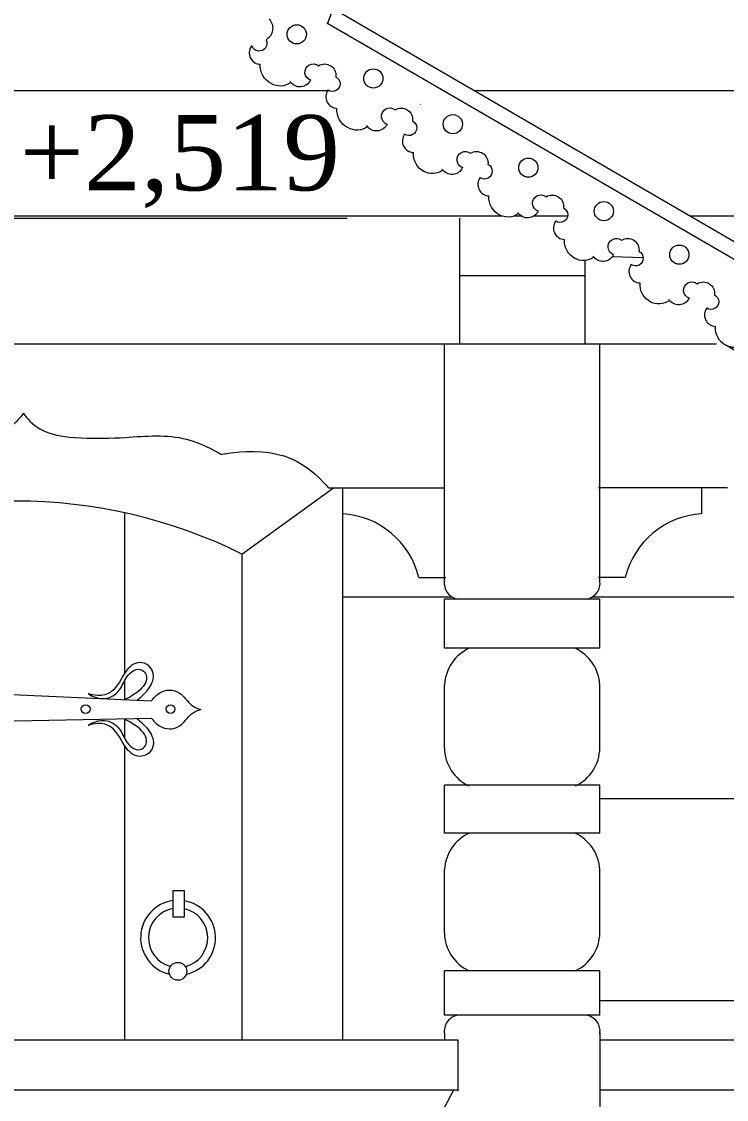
# Model space of a CAD drawing. Header units: millimetres. Extents: x 2399 to 111977, y 1313 to 59551.
# Drawn here: x 15557 to 16959, y 32782 to 34928 of the extents above; entities that cross this region are included whole.
import ezdxf

# ---------------------------------------------------------------- set-up
doc = ezdxf.new("R2010")
doc.units = ezdxf.units.MM
doc.layers.add('dim Level', color=7, linetype='Continuous', lineweight=13)
doc.layers.add('main line', color=7, linetype='Continuous', lineweight=13)
doc.layers.add('hatch1', color=7, linetype='Continuous', lineweight=20, true_color=0x6a6a6a)
doc.styles.add('СГЕНЕРИР_СТИЛЬ_1', font='georgia.ttf')

msp = doc.modelspace()

# ---------------------------------------------------------------- linework, layer by layer
at = {"layer": 'dim Level', "color": 7, "linetype": 'Continuous', "lineweight": 13}
msp.add_line((15452.9536, 34536.9612), (16204.5911, 34536.9612), dxfattribs=at)
at = {"layer": 'hatch1', "color": 251, "linetype": 'Continuous', "lineweight": 20, "true_color": 0x6a6a6a}
for p, q in [((15995.2827, 33868.1024), (16177.2605, 33999.7568)), ((16195.2827, 33999.7568), (16195.2827, 32901.1482)), ((15761.6969, 33950.1913), (15761.6969, 33630.5934)), ((15995.2827, 33868.1024), (15995.2827, 32901.1482)), ((16413.9588, 33782.3665), (16195.2827, 33782.3665)), ((17789.3758, 33782.3665), (16691.6785, 33782.3665)), ((15103.9781, 33607.7185), (15815.3976, 33576.207)), ((15761.6969, 33616.0694), (15761.6969, 33578.5856)), ((15103.9781, 33528.5627), (15815.3976, 33541.1302)), ((15761.6969, 33540.1815), (15761.6969, 33501.2677)), ((15761.6969, 33486.7438), (15761.6969, 32901.1482)), ((17816.3811, 33380.5109), (16707.3749, 33380.5109)), ((15858.1842, 33144.9632), (15858.1842, 33198.1951)), ((15858.1842, 33198.1951), (15879.8972, 33198.1951)), ((15879.8972, 33198.1951), (15879.8972, 33144.9632)), ((15879.8972, 33144.9632), (15858.1842, 33144.9632)), ((17816.3811, 32978.6595), (16707.3749, 32978.6595))]:
    msp.add_line(p, q, dxfattribs=at)
for centre, radius in [((15684.1341, 33559.4268), 8.701), ((15853.0018, 33559.4268), 8.701), ((15867.6946, 33037.4011), 17.6801)]:
    msp.add_circle(centre, radius, dxfattribs=at)
for centre, radius, start, end in [((15545.2827, 32960.9995), 1012.5886, 63.6146861, 116.3853139), ((15868.1021, 33104.1935), 74.5512, 97.6450022, 256.7234119), ((15868.1021, 33104.1935), 74.5512, 282.5775161, 80.8967052), ((15868.1021, 33104.1935), 58.9749, 99.6815305, 255.1356987), ((15868.1021, 33104.1935), 58.9749, 284.1652293, 78.4629218)]:
    msp.add_arc(centre, radius, start, end, dxfattribs=at)
for points, knots in [([(15786.8931, 33577.4696), (15786.8931, 33577.4696), (15800.1368, 33587.1033), (15809.5477, 33600.1241), (15816.4302, 33609.6467), (15821.1653, 33620.9879), (15818.1387, 33632.1862), (15814.2999, 33646.3896), (15799.5253, 33654.9614), (15785.3149, 33651.137), (15774.9249, 33648.3408), (15767.6224, 33639.734), (15761.6969, 33630.5934), (15752.0213, 33615.6679), (15744.8134, 33598.2627), (15729.0785, 33590.5634), (15710.6749, 33581.5583), (15689.0738, 33590.159), (15689.0738, 33590.159)], [0, 0, 0, 0, 1, 1, 1, 2, 2, 2, 3, 3, 3, 4, 4, 4, 5, 5, 5, 6, 6, 6, 6]), ([(15689.0738, 33590.159), (15689.0738, 33590.159), (15704.2783, 33579.223), (15721.4099, 33580.3701), (15733.454, 33581.1765), (15744.157, 33587.875), (15751.311, 33597.6335), (15757.2474, 33605.731), (15760.4983, 33615.4798), (15766.332, 33623.6506), (15773.8719, 33634.2112), (15786.017, 33642.9126), (15796.9072, 33636.9078), (15800.4954, 33634.9293), (15803.1265, 33631.7029), (15804.4628, 33627.825), (15808.2042, 33616.9669), (15800.9621, 33606.0866), (15792.4426, 33597.9464), (15779.2312, 33585.3231), (15761.6969, 33578.5856), (15761.6969, 33578.5856)], [0, 0, 0, 0, 1, 1, 1, 2, 2, 2, 3, 3, 3, 4, 4, 4, 5, 5, 5, 6, 6, 6, 7, 7, 7, 7]), ([(15815.3976, 33576.207), (15815.3976, 33576.207), (15821.7727, 33585.6489), (15831.1672, 33591.4271), (15843.4175, 33598.9619), (15859.1018, 33599.3738), (15871.0471, 33591.4271), (15880.4676, 33585.1601), (15885.9651, 33574.5624), (15894.9039, 33567.5704), (15902.9164, 33561.3029), (15913.0635, 33558.6686), (15913.0635, 33558.6686)], [0, 0, 0, 0, 1, 1, 1, 2, 2, 2, 3, 3, 3, 4, 4, 4, 4]), ([(15815.3976, 33541.1302), (15815.3976, 33541.1302), (15821.7727, 33531.6883), (15831.1672, 33525.9101), (15843.4175, 33518.3752), (15859.1018, 33517.9633), (15871.0471, 33525.9101), (15880.4676, 33532.1771), (15885.9651, 33542.7748), (15894.9039, 33549.7668), (15902.9164, 33556.0343), (15913.0635, 33558.6686), (15913.0635, 33558.6686)], [0, 0, 0, 0, 1, 1, 1, 2, 2, 2, 3, 3, 3, 4, 4, 4, 4]), ([(15786.8931, 33539.8676), (15786.8931, 33539.8676), (15800.1368, 33530.2339), (15809.5477, 33517.213), (15816.4302, 33507.6904), (15821.1653, 33496.3493), (15818.1387, 33485.151), (15814.2999, 33470.9476), (15799.5253, 33462.3758), (15785.3149, 33466.2002), (15774.9249, 33468.9963), (15767.6224, 33477.6031), (15761.6969, 33486.7438), (15752.0213, 33501.6693), (15744.8134, 33519.0744), (15729.0785, 33526.7737), (15710.6749, 33535.7789), (15689.0738, 33527.1782), (15689.0738, 33527.1782)], [0, 0, 0, 0, 1, 1, 1, 2, 2, 2, 3, 3, 3, 4, 4, 4, 5, 5, 5, 6, 6, 6, 6]), ([(15689.0738, 33527.1782), (15689.0738, 33527.1782), (15704.2783, 33538.1142), (15721.4099, 33536.9671), (15733.454, 33536.1606), (15744.157, 33529.4622), (15751.311, 33519.7037), (15757.2474, 33511.6062), (15760.4983, 33501.8574), (15766.332, 33493.6865), (15773.8719, 33483.1259), (15786.017, 33474.4245), (15796.9072, 33480.4294), (15800.4954, 33482.4079), (15803.1265, 33485.6342), (15804.4628, 33489.5121), (15808.2042, 33500.3703), (15800.9621, 33511.2506), (15792.4426, 33519.3908), (15779.2312, 33532.0141), (15761.6969, 33538.7516), (15761.6969, 33538.7516)], [0, 0, 0, 0, 1, 1, 1, 2, 2, 2, 3, 3, 3, 4, 4, 4, 5, 5, 5, 6, 6, 6, 7, 7, 7, 7])]:
    msp.add_open_spline(points, degree=3, knots=knots, dxfattribs=at)
at = {"layer": 'main line', "color": 7, "linetype": 'Continuous', "lineweight": 13}
for p, q in [((16165.9422, 34924.9531), (16324.3745, 35357.6084)), ((16176.6043, 34954.0695), (18837.0561, 33408.5828)), ((16163.8388, 34925.812), (19037.4996, 33256.4697)), ((16035.1664, 34823.0272), (16035.3388, 34822.9432)), ((14923.9625, 34791.1796), (16166.6029, 34791.1796)), ((16457.0084, 34791.1796), (17964.8407, 34791.1796)), ((14447.212, 34541.1796), (16512.226, 34541.1796)), ((16427.8186, 34536.9612), (16427.8186, 34286.9612)), ((16536.4969, 34541.1796), (16550.7786, 34541.1796)), ((16576.2102, 34541.1796), (16643.3534, 34541.1796)), ((16887.3667, 34541.1796), (17931.2349, 34541.1796)), ((16677.8186, 34452.6131), (16677.8186, 34286.9612)), ((16732.2796, 34460.2278), (16793.718, 34458.7444)), ((16427.8186, 34422.4716), (16677.8186, 34422.4716)), ((14151.2202, 34286.9612), (16939.3452, 34286.9612)), ((16398.2136, 33812.8368), (16398.2136, 34286.9612)), ((16707.3261, 33812.8368), (16707.3261, 34286.9612)), ((18208.4997, 33529.5245), (16959.3753, 34283.0751)), ((16195.2827, 33999.7568), (16195.2827, 33948.2269)), ((16961.7579, 33999.7568), (16704.5377, 33999.7568)), ((16909.8912, 33999.7568), (16909.8912, 33948.2269)), ((16347.1409, 33821.7053), (16400.6362, 33821.7053)), ((16758.033, 33821.7053), (16704.5377, 33821.7053)), ((16398.2624, 33680.454), (16398.2624, 33778.3691)), ((16707.3749, 33778.3691), (16398.2624, 33778.3691)), ((16707.3749, 33680.454), (16707.3749, 33778.3691)), ((16707.3749, 33680.454), (16398.2624, 33680.454)), ((16398.2624, 33482.1125), (16398.2624, 33607.9074)), ((16398.2624, 33482.1125), (16398.2624, 33607.9074)), ((16707.3749, 33482.1125), (16707.3749, 33607.9074)), ((16707.3749, 33408.2241), (16398.2624, 33408.2241)), ((16398.2624, 33312.5418), (16398.2624, 33408.2241)), ((16707.3749, 33312.5418), (16707.3749, 33408.2241)), ((16707.3749, 33312.5418), (16398.2624, 33312.5418)), ((16398.2624, 33114.2002), (16398.2624, 33239.9951)), ((16398.2624, 33114.2002), (16398.2624, 33239.9951)), ((16707.3749, 33114.2002), (16707.3749, 33239.9951)), ((16398.2624, 32949.9563), (16398.2624, 33038.6296)), ((16707.3749, 33038.6296), (16398.2624, 33038.6296)), ((16707.3749, 32949.9563), (16707.3749, 33038.6296)), ((16707.3749, 32949.9563), (16398.2624, 32949.9563)), ((14664.4829, 32901.1482), (16424.568, 32901.1482)), ((16398.2624, 32913.0164), (16398.2624, 32901.1482)), ((16424.568, 32901.1482), (16424.568, 32798.8964)), ((16707.6765, 32915.4543), (16707.6765, 32763.1553)), ((16707.6765, 32901.1482), (18208.4997, 32901.1482)), ((14664.4829, 32801.1482), (16424.568, 32801.1482)), ((16398.2624, 32766.1082), (16417.0217, 32801.1482)), ((16707.6765, 32801.2773), (18210.8226, 32801.2773))]:
    msp.add_line(p, q, dxfattribs=at)
at = {"layer": 'main line', "color": 7, "linetype": 'Continuous', "lineweight": 13, "flags": 128}
for points in [[(16049.1307, 34933.4223, -0.481155446), (16043.0812, 34891.9329, -1.043553113), (16015.2177, 34878.9919)], [(16014.7891, 34879.1103, -0.01131157), (16014.2045, 34879.4873, 0.443224428), (16020.8931, 34846.3011)], [(16014.7891, 34879.1103, -0.01131157), (16014.2045, 34879.4873, 0.443224428), (16020.8931, 34846.3011)], [(16014.7891, 34879.1103, -0.01131157), (16014.2045, 34879.4873, 0.443224428), (16020.8931, 34846.3011)], [(16014.7891, 34879.1103, -0.01131157), (16014.2045, 34879.4873, 0.443224428), (16020.8931, 34846.3011)], [(16014.7891, 34879.1103, -0.01131157), (16014.2045, 34879.4873, 0.443224428), (16020.8931, 34846.3011)], [(16014.7891, 34879.1103, -0.01131157), (16014.2045, 34879.4873, 0.443224428), (16020.8931, 34846.3011)], [(16013.1666, 34880.0851, 0.017938026), (16014.06, 34879.2892)], [(16013.1666, 34880.0851, 0.017938026), (16014.06, 34879.2892)], [(16013.1666, 34880.0851, 0.017938026), (16014.06, 34879.2892)], [(16013.1666, 34880.0851, 0.017938026), (16014.06, 34879.2892)], [(16013.1666, 34880.0851, 0.017938026), (16014.06, 34879.2892)], [(16013.1666, 34880.0851, 0.017938026), (16014.06, 34879.2892)], [(16043.0812, 34891.9329, -1.043553113), (16015.2177, 34878.9919)], [(16043.0812, 34891.9329, -1.043553113), (16015.2177, 34878.9919)], [(16043.0812, 34891.9329, -1.043553113), (16015.2177, 34878.9919)], [(16043.0812, 34891.9329, -1.043553113), (16015.2177, 34878.9919)], [(16043.0812, 34891.9329, -1.043553113), (16015.2177, 34878.9919)], [(16020.8931, 34846.3011, 0.126150952), (16031.7782, 34843.094)], [(16020.8931, 34846.3011, 0.126150952), (16031.7782, 34843.094)], [(16020.8931, 34846.3011, 0.126150952), (16031.7782, 34843.094)], [(16020.8931, 34846.3011, 0.126150952), (16031.7782, 34843.094)], [(16020.8931, 34846.3011, 0.126150952), (16031.7782, 34843.094)], [(16020.8931, 34846.3011, 0.126150952), (16031.7782, 34843.094)], [(16053.4935, 34804.8031, -0.304535594), (16031.7782, 34843.094)], [(16053.4935, 34804.8031, -0.304535594), (16031.7782, 34843.094)], [(16053.4935, 34804.8031, -0.304535594), (16031.7782, 34843.094)], [(16053.4935, 34804.8031, -0.304535594), (16031.7782, 34843.094)], [(16053.4935, 34804.8031, -0.304535594), (16031.7782, 34843.094)], [(16053.4935, 34804.8031, -0.304535594), (16031.7782, 34843.094)], [(16132.5483, 34811.3292, -1.219803903), (16147.6196, 34840.3638, -0.63216014), (16182.1199, 34818.1879, -1.067465283), (16166.6029, 34791.7159, 0.60309642), (16184.1766, 34755.3226)], [(16132.5483, 34811.3292, -1.219803903), (16147.6196, 34840.3638, -0.63216014), (16182.1199, 34818.1879, -1.067465283), (16166.6029, 34791.7159, 0.60309642), (16184.1766, 34755.3226)], [(16132.5483, 34811.3292, -1.219803903), (16147.6196, 34840.3638, -0.63216014), (16182.1199, 34818.1879, -1.067465283), (16166.6029, 34791.7159, 0.60309642), (16184.1766, 34755.3226)], [(16132.5483, 34811.3292, -1.219803903), (16147.6196, 34840.3638, -0.63216014), (16182.1199, 34818.1879, -1.067465283), (16166.6029, 34791.7159, 0.60309642), (16184.1766, 34755.3226)], [(16132.5483, 34811.3292, -1.219803903), (16147.6196, 34840.3638, -0.63216014), (16182.1199, 34818.1879, -1.067465283), (16166.6029, 34791.7159, 0.60309642), (16184.1766, 34755.3226)], [(16132.5483, 34811.3292, -1.219803903), (16147.6196, 34840.3638, -0.63216014), (16182.1199, 34818.1879, -1.067465283), (16166.6029, 34791.7159, 0.60309642), (16184.1766, 34755.3226)], [(16092.5531, 34806.9551, -0.304535594), (16053.4935, 34804.8031)], [(16092.5531, 34806.9551, -0.304535594), (16053.4935, 34804.8031)], [(16092.5531, 34806.9551, -0.304535594), (16053.4935, 34804.8031)], [(16092.5531, 34806.9551, -0.304535594), (16053.4935, 34804.8031)], [(16092.5531, 34806.9551, -0.304535594), (16053.4935, 34804.8031)], [(16092.5531, 34806.9551, -0.304535594), (16053.4935, 34804.8031)], [(16131.5104, 34811.9269, -0.60309642), (16091.2124, 34808.8638)], [(16131.5104, 34811.9269, -0.60309642), (16091.2124, 34808.8638)], [(16131.5104, 34811.9269, -0.60309642), (16091.2124, 34808.8638)], [(16131.5104, 34811.9269, -0.60309642), (16091.2124, 34808.8638)], [(16131.5104, 34811.9269, -0.60309642), (16091.2124, 34808.8638)], [(16131.5104, 34811.9269, -0.60309642), (16091.2124, 34808.8638)], [(16165.565, 34792.3137, 0.017938026), (16166.4584, 34791.5178)], [(16165.565, 34792.3137, 0.017938026), (16166.4584, 34791.5178)], [(16165.565, 34792.3137, 0.017938026), (16166.4584, 34791.5178)], [(16165.565, 34792.3137, 0.017938026), (16166.4584, 34791.5178)], [(16165.565, 34792.3137, 0.017938026), (16166.4584, 34791.5178)], [(16165.565, 34792.3137, 0.017938026), (16166.4584, 34791.5178)], [(16205.8919, 34717.0317, -0.304535594), (16184.1766, 34755.3226)], [(16205.8919, 34717.0317, -0.304535594), (16184.1766, 34755.3226)], [(16205.8919, 34717.0317, -0.304535594), (16184.1766, 34755.3226)], [(16205.8919, 34717.0317, -0.304535594), (16184.1766, 34755.3226)], [(16205.8919, 34717.0317, -0.304535594), (16184.1766, 34755.3226)], [(16205.8919, 34717.0317, -0.304535594), (16184.1766, 34755.3226)], [(16284.9467, 34723.5578, -1.219803903), (16300.018, 34752.5924, -0.63216014), (16334.5183, 34730.4165, -1.067465283), (16319.0013, 34703.9445, 0.60309642), (16336.575, 34667.5511)], [(16284.9467, 34723.5578, -1.219803903), (16300.018, 34752.5924, -0.63216014), (16334.5183, 34730.4165, -1.067465283), (16319.0013, 34703.9445, 0.60309642), (16336.575, 34667.5511)], [(16284.9467, 34723.5578, -1.219803903), (16300.018, 34752.5924, -0.63216014), (16334.5183, 34730.4165, -1.067465283), (16319.0013, 34703.9445, 0.60309642), (16336.575, 34667.5511)], [(16284.9467, 34723.5578, -1.219803903), (16300.018, 34752.5924, -0.63216014), (16334.5183, 34730.4165, -1.067465283), (16319.0013, 34703.9445, 0.60309642), (16336.575, 34667.5511)], [(16284.9467, 34723.5578, -1.219803903), (16300.018, 34752.5924, -0.63216014), (16334.5183, 34730.4165, -1.067465283), (16319.0013, 34703.9445, 0.60309642), (16336.575, 34667.5511)], [(16284.9467, 34723.5578, -1.219803903), (16300.018, 34752.5924, -0.63216014), (16334.5183, 34730.4165, -1.067465283), (16319.0013, 34703.9445, 0.60309642), (16336.575, 34667.5511)], [(16350.1157, 34763.7406, 0.017938026), (16350.8569, 34762.8013)], [(16350.1157, 34763.7406, 0.017938026), (16350.8569, 34762.8013)], [(16350.1157, 34763.7406, 0.017938026), (16350.8569, 34762.8013)], [(16350.1157, 34763.7406, 0.017938026), (16350.8569, 34762.8013)], [(16350.1157, 34763.7406, 0.017938026), (16350.8569, 34762.8013)], [(16350.1157, 34763.7406, 0.017938026), (16350.8569, 34762.8013)], [(16283.9088, 34724.1555, -0.60309642), (16243.6108, 34721.0924)], [(16283.9088, 34724.1555, -0.60309642), (16243.6108, 34721.0924)], [(16283.9088, 34724.1555, -0.60309642), (16243.6108, 34721.0924)], [(16283.9088, 34724.1555, -0.60309642), (16243.6108, 34721.0924)], [(16283.9088, 34724.1555, -0.60309642), (16243.6108, 34721.0924)], [(16283.9088, 34724.1555, -0.60309642), (16243.6108, 34721.0924)], [(16244.9515, 34719.1837, -0.304535594), (16205.8919, 34717.0317)], [(16244.9515, 34719.1837, -0.304535594), (16205.8919, 34717.0317)], [(16244.9515, 34719.1837, -0.304535594), (16205.8919, 34717.0317)], [(16244.9515, 34719.1837, -0.304535594), (16205.8919, 34717.0317)], [(16244.9515, 34719.1837, -0.304535594), (16205.8919, 34717.0317)], [(16244.9515, 34719.1837, -0.304535594), (16205.8919, 34717.0317)], [(16317.9634, 34704.5423, 0.017938026), (16318.8568, 34703.7464)], [(16317.9634, 34704.5423, 0.017938026), (16318.8568, 34703.7464)], [(16317.9634, 34704.5423, 0.017938026), (16318.8568, 34703.7464)], [(16317.9634, 34704.5423, 0.017938026), (16318.8568, 34703.7464)], [(16317.9634, 34704.5423, 0.017938026), (16318.8568, 34703.7464)], [(16317.9634, 34704.5423, 0.017938026), (16318.8568, 34703.7464)], [(16358.2903, 34629.2603, -0.304535594), (16336.575, 34667.5511)], [(16358.2903, 34629.2603, -0.304535594), (16336.575, 34667.5511)], [(16358.2903, 34629.2603, -0.304535594), (16336.575, 34667.5511)], [(16358.2903, 34629.2603, -0.304535594), (16336.575, 34667.5511)], [(16358.2903, 34629.2603, -0.304535594), (16336.575, 34667.5511)], [(16358.2903, 34629.2603, -0.304535594), (16336.575, 34667.5511)], [(16435.2179, 34637.0115, -1.219803903), (16450.2892, 34666.0461, -0.63216014), (16484.7896, 34643.8702, -1.067465283), (16469.2726, 34617.3982, 0.60309642), (16486.8463, 34581.0049)], [(16435.2179, 34637.0115, -1.219803903), (16450.2892, 34666.0461, -0.63216014), (16484.7896, 34643.8702, -1.067465283), (16469.2726, 34617.3982, 0.60309642), (16486.8463, 34581.0049)], [(16435.2179, 34637.0115, -1.219803903), (16450.2892, 34666.0461, -0.63216014), (16484.7896, 34643.8702, -1.067465283), (16469.2726, 34617.3982, 0.60309642), (16486.8463, 34581.0049)], [(16435.2179, 34637.0115, -1.219803903), (16450.2892, 34666.0461, -0.63216014), (16484.7896, 34643.8702, -1.067465283), (16469.2726, 34617.3982, 0.60309642), (16486.8463, 34581.0049)], [(16435.2179, 34637.0115, -1.219803903), (16450.2892, 34666.0461, -0.63216014), (16484.7896, 34643.8702, -1.067465283), (16469.2726, 34617.3982, 0.60309642), (16486.8463, 34581.0049)], [(16435.2179, 34637.0115, -1.219803903), (16450.2892, 34666.0461, -0.63216014), (16484.7896, 34643.8702, -1.067465283), (16469.2726, 34617.3982, 0.60309642), (16486.8463, 34581.0049)], [(16434.1801, 34637.6092, -0.60309642), (16393.882, 34634.5461)], [(16434.1801, 34637.6092, -0.60309642), (16393.882, 34634.5461)], [(16434.1801, 34637.6092, -0.60309642), (16393.882, 34634.5461)], [(16434.1801, 34637.6092, -0.60309642), (16393.882, 34634.5461)], [(16434.1801, 34637.6092, -0.60309642), (16393.882, 34634.5461)], [(16434.1801, 34637.6092, -0.60309642), (16393.882, 34634.5461)], [(16395.2228, 34632.6374, -0.304535594), (16356.1631, 34630.4854)], [(16395.2228, 34632.6374, -0.304535594), (16356.1631, 34630.4854)], [(16395.2228, 34632.6374, -0.304535594), (16356.1631, 34630.4854)], [(16395.2228, 34632.6374, -0.304535594), (16356.1631, 34630.4854)], [(16395.2228, 34632.6374, -0.304535594), (16356.1631, 34630.4854)], [(16395.2228, 34632.6374, -0.304535594), (16356.1631, 34630.4854)], [(16468.2347, 34617.996, 0.017938026), (16469.128, 34617.2001)], [(16468.2347, 34617.996, 0.017938026), (16469.128, 34617.2001)], [(16468.2347, 34617.996, 0.017938026), (16469.128, 34617.2001)], [(16468.2347, 34617.996, 0.017938026), (16469.128, 34617.2001)], [(16468.2347, 34617.996, 0.017938026), (16469.128, 34617.2001)], [(16468.2347, 34617.996, 0.017938026), (16469.128, 34617.2001)], [(16508.5616, 34542.714, -0.304535594), (16486.8463, 34581.0049)], [(16508.5616, 34542.714, -0.304535594), (16486.8463, 34581.0049)], [(16508.5616, 34542.714, -0.304535594), (16486.8463, 34581.0049)], [(16508.5616, 34542.714, -0.304535594), (16486.8463, 34581.0049)], [(16508.5616, 34542.714, -0.304535594), (16486.8463, 34581.0049)], [(16508.5616, 34542.714, -0.304535594), (16486.8463, 34581.0049)], [(16585.4892, 34550.4652, -1.219803903), (16600.5605, 34579.4998, -0.63216014), (16635.0608, 34557.3239, -1.067465283), (16619.5438, 34530.8519, 0.60309642), (16637.1175, 34494.4586)], [(16585.4892, 34550.4652, -1.219803903), (16600.5605, 34579.4998, -0.63216014), (16635.0608, 34557.3239, -1.067465283), (16619.5438, 34530.8519, 0.60309642), (16637.1175, 34494.4586)], [(16585.4892, 34550.4652, -1.219803903), (16600.5605, 34579.4998, -0.63216014), (16635.0608, 34557.3239, -1.067465283), (16619.5438, 34530.8519, 0.60309642), (16637.1175, 34494.4586)], [(16585.4892, 34550.4652, -1.219803903), (16600.5605, 34579.4998, -0.63216014), (16635.0608, 34557.3239, -1.067465283), (16619.5438, 34530.8519, 0.60309642), (16637.1175, 34494.4586)], [(16585.4892, 34550.4652, -1.219803903), (16600.5605, 34579.4998, -0.63216014), (16635.0608, 34557.3239, -1.067465283), (16619.5438, 34530.8519, 0.60309642), (16637.1175, 34494.4586)], [(16585.4892, 34550.4652, -1.219803903), (16600.5605, 34579.4998, -0.63216014), (16635.0608, 34557.3239, -1.067465283), (16619.5438, 34530.8519, 0.60309642), (16637.1175, 34494.4586)], [(16584.4513, 34551.0629, -0.60309642), (16544.1533, 34547.9998)], [(16584.4513, 34551.0629, -0.60309642), (16544.1533, 34547.9998)], [(16584.4513, 34551.0629, -0.60309642), (16544.1533, 34547.9998)], [(16584.4513, 34551.0629, -0.60309642), (16544.1533, 34547.9998)], [(16584.4513, 34551.0629, -0.60309642), (16544.1533, 34547.9998)], [(16584.4513, 34551.0629, -0.60309642), (16544.1533, 34547.9998)], [(16545.494, 34546.0911, -0.304535594), (16506.4344, 34543.9391)], [(16545.494, 34546.0911, -0.304535594), (16506.4344, 34543.9391)], [(16545.494, 34546.0911, -0.304535594), (16506.4344, 34543.9391)], [(16545.494, 34546.0911, -0.304535594), (16506.4344, 34543.9391)], [(16545.494, 34546.0911, -0.304535594), (16506.4344, 34543.9391)], [(16545.494, 34546.0911, -0.304535594), (16506.4344, 34543.9391)], [(16618.5059, 34531.4497, 0.017938026), (16619.3993, 34530.6538)], [(16618.5059, 34531.4497, 0.017938026), (16619.3993, 34530.6538)], [(16618.5059, 34531.4497, 0.017938026), (16619.3993, 34530.6538)], [(16618.5059, 34531.4497, 0.017938026), (16619.3993, 34530.6538)], [(16618.5059, 34531.4497, 0.017938026), (16619.3993, 34530.6538)], [(16618.5059, 34531.4497, 0.017938026), (16619.3993, 34530.6538)], [(16658.8328, 34456.1677, -0.304535594), (16637.1175, 34494.4586)], [(16658.8328, 34456.1677, -0.304535594), (16637.1175, 34494.4586)], [(16658.8328, 34456.1677, -0.304535594), (16637.1175, 34494.4586)], [(16658.8328, 34456.1677, -0.304535594), (16637.1175, 34494.4586)], [(16658.8328, 34456.1677, -0.304535594), (16637.1175, 34494.4586)], [(16658.8328, 34456.1677, -0.304535594), (16637.1175, 34494.4586)], [(16735.7604, 34463.9189, -1.219803903), (16750.8317, 34492.9535, -0.63216014), (16785.3321, 34470.7776, -1.067465283), (16769.8151, 34444.3056, 0.60309642), (16787.3888, 34407.9123)], [(16735.7604, 34463.9189, -1.219803903), (16750.8317, 34492.9535, -0.63216014), (16785.3321, 34470.7776, -1.067465283), (16769.8151, 34444.3056, 0.60309642), (16787.3888, 34407.9123)], [(16735.7604, 34463.9189, -1.219803903), (16750.8317, 34492.9535, -0.63216014), (16785.3321, 34470.7776, -1.067465283), (16769.8151, 34444.3056, 0.60309642), (16787.3888, 34407.9123)], [(16735.7604, 34463.9189, -1.219803903), (16750.8317, 34492.9535, -0.63216014), (16785.3321, 34470.7776, -1.067465283), (16769.8151, 34444.3056, 0.60309642), (16787.3888, 34407.9123)], [(16735.7604, 34463.9189, -1.219803903), (16750.8317, 34492.9535, -0.63216014), (16785.3321, 34470.7776, -1.067465283), (16769.8151, 34444.3056, 0.60309642), (16787.3888, 34407.9123)], [(16735.7604, 34463.9189, -1.219803903), (16750.8317, 34492.9535, -0.63216014), (16785.3321, 34470.7776, -1.067465283), (16769.8151, 34444.3056, 0.60309642), (16787.3888, 34407.9123)], [(16734.7225, 34464.5166, -0.60309642), (16694.4245, 34461.4535)], [(16734.7225, 34464.5166, -0.60309642), (16694.4245, 34461.4535)], [(16734.7225, 34464.5166, -0.60309642), (16694.4245, 34461.4535)], [(16734.7225, 34464.5166, -0.60309642), (16694.4245, 34461.4535)], [(16734.7225, 34464.5166, -0.60309642), (16694.4245, 34461.4535)], [(16734.7225, 34464.5166, -0.60309642), (16694.4245, 34461.4535)], [(16695.7653, 34459.5448, -0.304535594), (16656.7056, 34457.3928)], [(16695.7653, 34459.5448, -0.304535594), (16656.7056, 34457.3928)], [(16695.7653, 34459.5448, -0.304535594), (16656.7056, 34457.3928)], [(16695.7653, 34459.5448, -0.304535594), (16656.7056, 34457.3928)], [(16695.7653, 34459.5448, -0.304535594), (16656.7056, 34457.3928)], [(16695.7653, 34459.5448, -0.304535594), (16656.7056, 34457.3928)], [(16768.7772, 34444.9034, 0.017938026), (16769.6705, 34444.1075)], [(16768.7772, 34444.9034, 0.017938026), (16769.6705, 34444.1075)], [(16768.7772, 34444.9034, 0.017938026), (16769.6705, 34444.1075)], [(16768.7772, 34444.9034, 0.017938026), (16769.6705, 34444.1075)], [(16768.7772, 34444.9034, 0.017938026), (16769.6705, 34444.1075)], [(16768.7772, 34444.9034, 0.017938026), (16769.6705, 34444.1075)], [(16809.104, 34369.6214, -0.304535594), (16787.3888, 34407.9123)], [(16809.104, 34369.6214, -0.304535594), (16787.3888, 34407.9123)], [(16809.104, 34369.6214, -0.304535594), (16787.3888, 34407.9123)], [(16809.104, 34369.6214, -0.304535594), (16787.3888, 34407.9123)], [(16809.104, 34369.6214, -0.304535594), (16787.3888, 34407.9123)], [(16809.104, 34369.6214, -0.304535594), (16787.3888, 34407.9123)], [(16886.0317, 34377.3726, -1.219803903), (16901.103, 34406.4072, -0.63216014), (16935.6033, 34384.2313, -1.067465283), (16920.0863, 34357.7593, 0.60309642), (16937.66, 34321.366)], [(16886.0317, 34377.3726, -1.219803903), (16901.103, 34406.4072, -0.63216014), (16935.6033, 34384.2313, -1.067465283), (16920.0863, 34357.7593, 0.60309642), (16937.66, 34321.366)], [(16886.0317, 34377.3726, -1.219803903), (16901.103, 34406.4072, -0.63216014), (16935.6033, 34384.2313, -1.067465283), (16920.0863, 34357.7593, 0.60309642), (16937.66, 34321.366)], [(16886.0317, 34377.3726, -1.219803903), (16901.103, 34406.4072, -0.63216014), (16935.6033, 34384.2313, -1.067465283), (16920.0863, 34357.7593, 0.60309642), (16937.66, 34321.366)], [(16886.0317, 34377.3726, -1.219803903), (16901.103, 34406.4072, -0.63216014), (16935.6033, 34384.2313, -1.067465283), (16920.0863, 34357.7593, 0.60309642), (16937.66, 34321.366)], [(16886.0317, 34377.3726, -1.219803903), (16901.103, 34406.4072, -0.63216014), (16935.6033, 34384.2313, -1.067465283), (16920.0863, 34357.7593, 0.60309642), (16937.66, 34321.366)], [(16884.9938, 34377.9703, -0.60309642), (16844.6958, 34374.9072)], [(16884.9938, 34377.9703, -0.60309642), (16844.6958, 34374.9072)], [(16884.9938, 34377.9703, -0.60309642), (16844.6958, 34374.9072)], [(16884.9938, 34377.9703, -0.60309642), (16844.6958, 34374.9072)], [(16884.9938, 34377.9703, -0.60309642), (16844.6958, 34374.9072)], [(16884.9938, 34377.9703, -0.60309642), (16844.6958, 34374.9072)], [(16846.0365, 34372.9985, -0.304535594), (16806.9769, 34370.8465)], [(16846.0365, 34372.9985, -0.304535594), (16806.9769, 34370.8465)], [(16846.0365, 34372.9985, -0.304535594), (16806.9769, 34370.8465)], [(16846.0365, 34372.9985, -0.304535594), (16806.9769, 34370.8465)], [(16846.0365, 34372.9985, -0.304535594), (16806.9769, 34370.8465)], [(16846.0365, 34372.9985, -0.304535594), (16806.9769, 34370.8465)], [(16919.0484, 34358.3571, 0.017938026), (16919.9418, 34357.5612)], [(16919.0484, 34358.3571, 0.017938026), (16919.9418, 34357.5612)], [(16919.0484, 34358.3571, 0.017938026), (16919.9418, 34357.5612)], [(16919.0484, 34358.3571, 0.017938026), (16919.9418, 34357.5612)], [(16919.0484, 34358.3571, 0.017938026), (16919.9418, 34357.5612)], [(16919.0484, 34358.3571, 0.017938026), (16919.9418, 34357.5612)], [(16959.3753, 34283.0751, -0.304535594), (16937.66, 34321.366)], [(16959.3753, 34283.0751, -0.304535594), (16937.66, 34321.366)], [(16959.3753, 34283.0751, -0.304535594), (16937.66, 34321.366)], [(16959.3753, 34283.0751, -0.304535594), (16937.66, 34321.366)], [(16959.3753, 34283.0751, -0.304535594), (16937.66, 34321.366)], [(16959.3753, 34283.0751, -0.304535594), (16937.66, 34321.366)], [(16996.3078, 34286.4522, -0.304535594), (16957.2481, 34284.3002)], [(16996.3078, 34286.4522, -0.304535594), (16957.2481, 34284.3002)], [(16996.3078, 34286.4522, -0.304535594), (16957.2481, 34284.3002)], [(16996.3078, 34286.4522, -0.304535594), (16957.2481, 34284.3002)], [(16996.3078, 34286.4522, -0.304535594), (16957.2481, 34284.3002)], [(16996.3078, 34286.4522, -0.304535594), (16957.2481, 34284.3002)]]:
    msp.add_lwpolyline(points, format="xyb", dxfattribs=at)
at = {"layer": 'main line', "color": 7, "linetype": 'Continuous', "lineweight": 13}
for centre in [(16104.2382, 34902.7735), (16104.2382, 34902.7735), (16104.2382, 34902.7735), (16104.2382, 34902.7735), (16104.2382, 34902.7735), (16104.2382, 34902.7735), (16256.6366, 34815.0021), (16256.6366, 34815.0021), (16256.6366, 34815.0021), (16256.6366, 34815.0021), (16256.6366, 34815.0021), (16256.6366, 34815.0021), (16414.8659, 34723.8725), (16414.8659, 34723.8725), (16414.8659, 34723.8725), (16414.8659, 34723.8725), (16414.8659, 34723.8725), (16414.8659, 34723.8725), (16565.1372, 34637.3262), (16565.1372, 34637.3262), (16565.1372, 34637.3262), (16565.1372, 34637.3262), (16565.1372, 34637.3262), (16565.1372, 34637.3262), (16715.4084, 34550.7799), (16715.4084, 34550.7799), (16715.4084, 34550.7799), (16715.4084, 34550.7799), (16715.4084, 34550.7799), (16715.4084, 34550.7799), (16865.6797, 34464.2336), (16865.6797, 34464.2336), (16865.6797, 34464.2336), (16865.6797, 34464.2336), (16865.6797, 34464.2336), (16865.6797, 34464.2336)]:
    msp.add_circle(centre, 19.1338, dxfattribs=at)
for centre, radius, start, end in [((16185.8097, 33782.4618), 166.0355, 13.6715721, 86.7292828), ((16919.3642, 33782.4618), 166.0355, 93.2707172, 166.3284279), ((16429.8727, 33810.1599), 32.027, 170.7481888, 263.0374001), ((16675.7645, 33810.1599), 32.027, 276.9625999, 9.2518112), ((16483.519, 33603.0434), 85.3953, 114.9741641, 176.7347332), ((16622.1182, 33603.0434), 85.3953, 3.2652668, 65.0258359), ((16482.7042, 33482.9411), 84.4459, 180.5622234, 244.7845931), ((16622.9331, 33482.9411), 84.4459, 295.2154069, 359.4377766), ((16483.519, 33235.1311), 85.3953, 114.9741641, 176.7347332), ((16622.1182, 33235.1311), 85.3953, 3.2652668, 65.0258359), ((16482.7042, 33115.0289), 84.4459, 180.5622234, 244.7845931), ((16622.9331, 33115.0289), 84.4459, 295.2154069, 359.4377766), ((16429.8727, 32918.1655), 32.027, 96.9625999, 189.2518112), ((16675.7645, 32918.1655), 32.027, 350.7481888, 83.0374001)]:
    msp.add_arc(centre, radius, start, end, dxfattribs=at)
for points, knots in [([(15560.2667, 34148.5245), (15560.2667, 34148.5245), (15550.6779, 34134.507), (15537.529, 34124.1906), (15511.846, 34104.0401), (15477.5574, 34100.7447), (15444.6268, 34099.2975), (15415.4665, 34098.016), (15386.3141, 34098.5925), (15357.1699, 34100.4223), (15316.3713, 34102.9838), (15274.9888, 34106.8873), (15235.5289, 34096.6333), (15199.3444, 34087.2304), (15167.3367, 34066.7), (15167.3367, 34066.7)], [0, 0, 0, 0, 1, 1, 1, 2, 2, 2, 3, 3, 3, 4, 4, 4, 5, 5, 5, 5]), ([(15560.2667, 34148.5245), (15560.2667, 34148.5245), (15569.8555, 34134.507), (15583.0044, 34124.1906), (15608.6874, 34104.0401), (15642.976, 34100.7447), (15675.9066, 34099.2975), (15705.0669, 34098.016), (15734.2193, 34098.5925), (15763.3635, 34100.4223), (15804.1621, 34102.9838), (15845.5446, 34106.8873), (15885.0045, 34096.6333), (15921.189, 34087.2304), (15953.1967, 34066.7), (15953.1967, 34066.7)], [0, 0, 0, 0, 1, 1, 1, 2, 2, 2, 3, 3, 3, 4, 4, 4, 5, 5, 5, 5]), ([(15953.1967, 34066.7), (15953.1967, 34066.7), (15993.6947, 34074.5815), (16034.3832, 34071.717), (16058.6362, 34070.0096), (16082.4566, 34064.1124), (16103.9999, 34052.9508), (16140.8843, 34033.841), (16167.2644, 33999.7568), (16167.2644, 33999.7568)], [0, 0, 0, 0, 1, 1, 1, 2, 2, 2, 3, 3, 3, 3])]:
    msp.add_open_spline(points, degree=3, knots=knots, dxfattribs=at)
msp.add_open_spline([(16167.2644, 33999.7568), (16167.2644, 33999.7568), (16364.0395, 33999.7568), (16397.0412, 33999.7568)], degree=3, dxfattribs=at)

# ---------------------------------------------------------------- texts
at = {"layer": 'dim Level', "color": 7, "lineweight": 13, "insert": (15552.9536, 34556.9612), "char_height": 150, "attachment_point": 7, "style": 'СГЕНЕРИР_СТИЛЬ_1'}
msp.add_mtext('\\A1;+2,519', dxfattribs=at)

doc.saveas('drawing.dxf')
